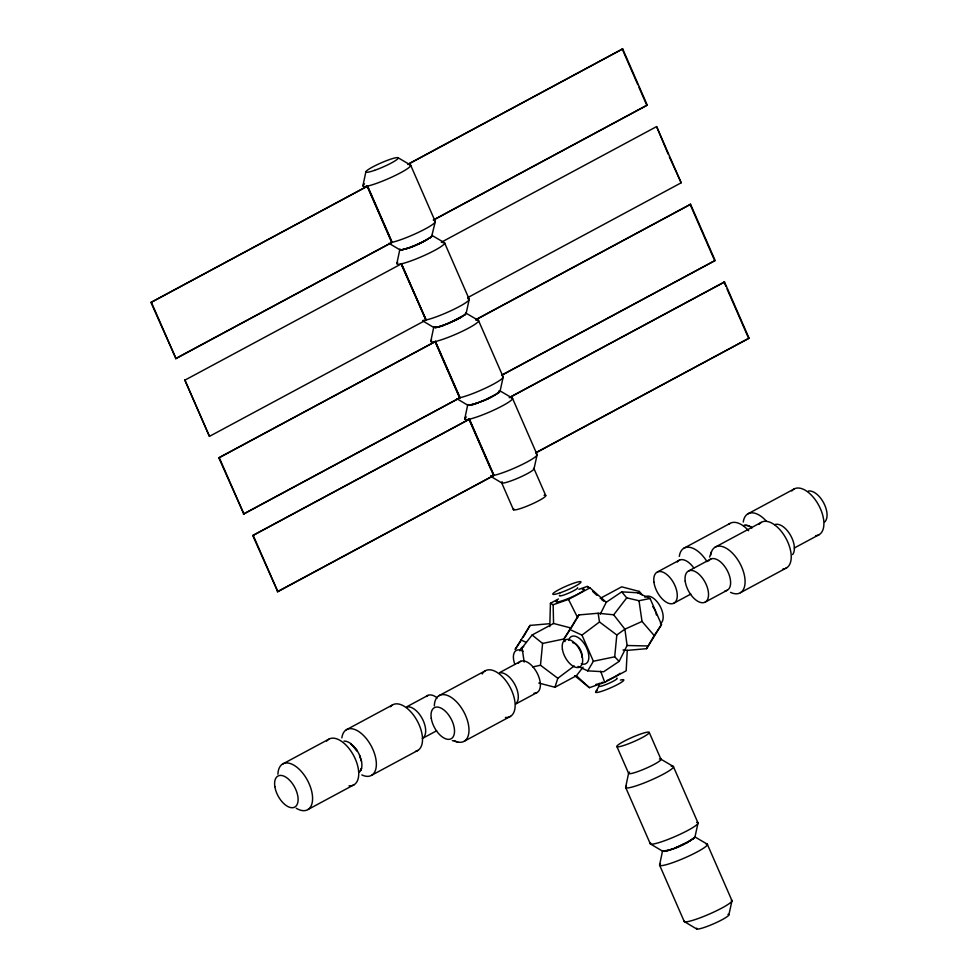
<?xml version="1.0" encoding="UTF-8"?>
<svg xmlns="http://www.w3.org/2000/svg" width="978" height="978" viewBox="0 0 978 978"><rect width="100%" height="100%" fill="white"/><g stroke="black" fill="none" stroke-linecap="round" stroke-linejoin="round"><path stroke-width="1.47" d="M549.795 626.641L550.431 603.279L558.475 598.964M600.296 614.147L606.25 602.265L621.739 591.861L637.693 592.754L650.077 598.487L661.495 624.624L646.568 648.683L627.265 650.37L626.177 670.822L604.734 682.351L589.404 687.681L574.709 675.676M400.014 249.084L399.965 249.867L402.031 249.879M435.98 327.569L433.767 327.117L430.833 341.065M464.367 315.283L465.968 313.119L465.039 314.769L459.379 318.315L442.582 325.698M469.917 405.271L467.851 405.247L467.9 404.476M467.704 405.063L473.817 404.281L486.213 399.489L497.496 393.535L499.868 391.591L499.135 390.662M697.974 823.293L694.906 837.266C686.043 843.99 673.194 850.774 662.571 850.823L659.637 864.772M693.17 838.99L694.918 837.009M538.792 683.06L554.942 687.265L557.815 678.28L540.492 665.248L542.594 643.438L532.118 635.003L522.093 647.839L524.171 662.082M578.084 666.397L587.717 670.859L603.67 671.752L619.16 661.36L614.71 656.813L616.812 634.991L624.905 629.184L642.02 621.446L654.221 635.566L646.568 648.683M362.948 185.686L365.882 171.737M396.897 263.375L399.831 249.427M464.782 418.755L467.716 404.806M625.688 787.07L628.634 773.121M435.234 221.896L431.616 236.615L422.875 241.945L408.633 248.009M466.103 313.559L469.183 299.586M498.303 392.973L500.051 391.261L503.12 377.276M533.988 468.951L537.069 454.966M728.855 914.956L731.923 900.982M709.649 557.093L711.471 551.788M359.476 772.131L361.53 768.439A17.653 9.377 61.7 0 0 361.493 761.287L359.574 755.236A17.653 9.377 61.7 0 0 357.276 750.908L350.65 743.537A17.653 9.377 61.7 0 0 344.965 741.128L344.011 741.116M549.343 623.732L530.052 625.419L523.12 637.387M532.118 635.003L553.56 623.475L571.189 628.059L578.842 614.93L598.145 613.243L613.683 614.807L624.905 629.184L627.094 645.504L619.16 661.36M360.589 770.432L361.53 768.439L360.699 770.578M595.639 691.984L599.062 685.945M530.052 625.419L515.125 649.49L520.785 640.969M578.842 614.93L563.915 639.001L542.594 643.438M587.717 670.859L593.389 661.25L614.71 656.813M569.379 630.786L563.915 639.001L565.064 641.617M638.084 593.255L639.294 591.421L642.35 594.954M654.221 635.566L661.495 624.624M430.418 237.593L432.019 235.429L444.415 242.715M613.683 614.807L626.739 597.864L639.001 600.724L650.077 598.487M554.942 687.265L576.397 675.725L583.071 667.167M403.731 249.512L400.283 249.977C411.322 248.143 422.251 243.143 431.31 236.639M471.616 404.904L469.22 405.369C479.721 402.215 492.423 398.694 499.905 390.809L512.301 398.095M686.947 842.657L694.906 837.266M429.611 238.155L431.616 236.615M465.565 314.305L448.963 323.229L438.706 326.933L433.755 327.373M497.496 393.535L499.501 391.995M692.363 839.552L694.368 838.012M569.587 629.38L581.971 635.113L599.49 621.971L598.145 613.243M557.815 678.28L574.233 665.945M150.954 302.459L367.606 186.089L392.166 242.299L175.967 358.571L150.954 302.459L367.606 186.089M408.706 163.839L622.68 48.9L647.24 105.111L433.719 219.952M407.814 164.463L622.68 48.9M175.514 358.669L392.166 242.299M433.266 220.05L647.24 105.111M184.891 380.149L401.555 263.779L426.115 319.989L209.451 436.371L184.891 380.149L209.451 436.371M441.298 242.251L656.617 126.59L681.177 182.8L467.667 297.642M218.84 457.838L435.491 341.469L460.051 397.679L243.852 513.963L218.84 457.838L435.491 341.469M476.592 319.219L690.566 204.28L715.126 260.503L501.604 375.332M475.699 319.843L690.566 204.28M243.388 514.061L460.051 397.679M502.484 374.708L715.126 260.503M252.776 535.541L469.44 419.159L494 475.369L277.801 591.653L252.776 535.541L469.44 419.159M509.183 397.63L724.502 281.97L749.062 338.192L535.553 453.022M509.648 397.533L724.502 281.97M277.336 591.751L494 475.369M536.433 452.398L749.062 338.192M550.431 603.279L553.157 604.734L568.487 599.404L589.942 587.864L606.25 602.265M282.532 764.087L328.694 739.258M346.322 729.784L392.471 704.955M683.781 548.279L729.93 523.462M747.705 513.951L793.855 489.122M600.223 598.377L621.666 586.837L639.294 591.421M407.251 706.532L428.034 695.358M657.558 571.91L679.624 560.039M438.939 695.725L485.1 670.896M715.04 547.228L761.202 522.411M499.88 672.473L520.651 661.299M688.818 570.859L710.896 558.988M422.349 738.476L436.628 730.786M673.94 603.157L690.823 594.074M307.936 809.552L354.097 784.723M371.726 775.236L417.875 750.419M794.209 548.059L819.258 534.587M516.262 703.72L537.044 692.546M705.199 602.093L727.277 590.223M464.342 741.19L510.504 716.361M740.444 592.692L786.605 567.863M415.027 245.539L427.667 239.365M448.963 323.229L461.616 317.055M482.912 400.919L495.553 394.745M662.558 851.08L667.509 850.64L674.465 848.268L690.407 840.762M456.824 319.635L458.156 318.962M677.766 846.936L688.17 842.021M411.726 246.872L414.501 245.661M418.67 243.852L421.445 242.642M445.662 324.562L448.437 323.351M452.606 321.542L455.381 320.344M479.611 402.251L482.386 401.041M486.555 399.232L489.33 398.034M674.465 848.268L677.241 847.058M681.409 845.249L684.184 844.038M671.373 849.405L672.876 848.855L667.509 850.64L669.967 849.882M407.227 248.485L404.77 249.243L410.137 247.471L401.335 249.977M441.176 326.175L438.706 326.933L444.085 325.161L435.271 327.667L437.679 327.214M578.854 589.331L587.216 586.421L589.942 587.864M656.617 126.59L668.145 154.108M681.177 182.8L669.343 156.859M426.115 319.989L401.689 265.246M532.802 666.898L540.492 665.248M666.47 850.909L664.074 851.373L665.578 851.129M627.094 645.504L647.766 645.969M623.035 649.942L627.265 650.37M452.325 740.603L457.753 742.033M520.797 639.869L526.298 642.424M398.083 157.739L410.467 165.025M465.968 313.119L478.352 320.405M660.822 759.136L673.219 766.422M694.771 836.826L707.155 844.112M388.938 243.29L399.965 249.867M422.887 320.98L433.914 327.557M456.824 398.669L467.851 405.247M490.773 476.359L501.8 482.949M650.456 843.953L662.717 851.263M684.404 921.643L696.654 928.953M599.49 621.971L616.812 634.991M601.384 599.318L603.707 601.189M355.381 748.806L357.276 750.908L350.65 743.537L352.545 745.639M587.216 586.421L589.379 588.414M592.631 591.397L596.971 595.382M576.397 675.725L589.404 687.681M621.739 591.861L626.739 597.864M353.046 745.591L357.276 750.908M568.487 599.404L577.643 617.644M622.216 48.998L637.79 84.646M638.989 87.384L646.776 105.208M690.101 204.378L714.062 259.219M724.05 282.067L725.847 286.187M727.045 288.926L748.61 338.29M410.699 165.294L435.259 221.505M444.635 242.984L469.195 299.195M478.584 320.674L503.144 376.897M512.521 398.364L537.081 454.587M673.439 766.691L697.999 822.901M707.387 844.381L731.947 900.591M534.012 468.706L545.761 495.589M649.233 732.436A17.653 2.274 -23.6 0 1 625.455 744.906A17.653 2.274 -23.6 0 1 624.453 741.043A17.653 2.274 -23.6 0 1 649.233 732.436L660.981 759.331M581.971 635.113L593.389 661.25M501.69 482.851L513.438 509.746M616.922 746.593L628.671 773.476M367.373 186.138L391.933 242.348M401.322 263.828L425.882 320.038M435.259 341.518L459.819 397.728M469.208 419.207L493.768 475.418M367.153 186.187L391.713 242.397M435.039 341.566L459.599 397.777M468.975 419.256L491.139 469.99M492.337 472.729L493.535 475.467M625.675 787.461L650.236 843.672M659.612 865.151L684.172 921.362M151.407 302.361L175.967 358.571M219.292 457.741L243.852 513.963M253.241 535.443L277.801 591.653M359.574 755.236L361.493 761.287M600.688 671.287L604.734 682.351M639.001 600.724L642.02 621.446M553.157 604.734L553.56 623.475M582.35 589.269A15.379 1.98 -23.6 0 1 571.323 597.24A15.379 1.98 -23.6 0 1 557.032 600.431M577.582 587.717A9.963 1.284 -23.6 0 1 567.973 593.438A9.963 1.284 -23.6 0 1 559.722 595.211M706.018 843.892A26.051 3.35 -23.6 0 1 684.404 858.036A26.051 3.35 -23.6 0 1 660.443 863.672M727.938 914.369A17.653 2.274 -23.6 0 1 714.136 923.574A17.653 2.274 -23.6 0 1 696.703 928.171M731.251 900.163A26.051 3.35 -23.6 0 1 710.26 913.672A26.051 3.35 -23.6 0 1 684.197 920.983M659.465 759.014A17.653 2.274 -23.6 0 1 645.627 768.476A17.653 2.274 -23.6 0 1 629.514 772.082M671.201 766.251A26.051 3.35 -23.6 0 1 651.605 779.845A26.051 3.35 -23.6 0 1 626.495 785.982M696.629 822.412A26.051 3.35 -23.6 0 1 676.25 836.019A26.051 3.35 -23.6 0 1 650.529 842.791M774.82 524.624A17.653 9.377 61.7 0 1 790.2 534.721A17.653 9.377 61.7 0 1 792.632 554.575M784.234 568.805A26.051 13.839 61.7 0 1 782.95 568.976M759.16 524.232A26.051 13.839 61.7 0 1 785.053 536.751A26.051 13.839 61.7 0 1 785.444 568.438M708.585 560.944A17.653 9.377 61.7 0 1 726.996 570.04A17.653 9.377 61.7 0 1 724.991 590.871M710.59 555.333A26.051 13.839 61.7 0 1 728.5 549.709A26.051 13.839 61.7 0 1 745.065 580.431A26.051 13.839 61.7 0 1 730.542 592.362M808.305 491.09A17.653 9.377 61.7 0 1 823.684 502.9A17.653 9.377 61.7 0 1 824.637 521.995M791.825 490.956A26.051 13.839 61.7 0 1 818.867 505.516A26.051 13.839 61.7 0 1 815.615 535.699M743.696 525.651A17.653 9.377 61.7 0 1 752.033 527.704M743.256 522.056A26.051 13.839 61.7 0 1 766.41 521.225M743.561 525.675A17.653 9.377 61.7 0 1 751.886 527.741M728.867 524.257A26.051 13.839 61.7 0 1 748.635 530.736M677.326 562.008A17.653 9.377 61.7 0 1 693.793 567.986M679.319 556.396A26.051 13.839 61.7 0 1 707.021 561.629M277.911 774.221A26.051 13.839 61.7 0 1 295.393 766.129A26.051 13.839 61.7 0 1 312.581 797.999A26.051 13.839 61.7 0 1 296.273 808.268M326.652 741.092A26.051 13.839 61.7 0 1 353.131 754.625A26.051 13.839 61.7 0 1 351.725 785.664M350.442 785.835A26.051 13.839 61.7 0 1 349.024 785.811M341.86 737.889A26.051 13.839 61.7 0 1 359.782 732.253A26.051 13.839 61.7 0 1 376.334 762.974A26.051 13.839 61.7 0 1 361.811 774.906M406.921 706.923A17.653 9.377 61.7 0 1 421.897 717.999A17.653 9.377 61.7 0 1 423.89 737.155M390.43 706.776A26.051 13.839 61.7 0 1 416.909 720.309A26.051 13.839 61.7 0 1 415.516 751.361M426.384 696.495A17.653 9.377 61.7 0 1 437.252 697.925M434.318 705.859A26.051 13.839 61.7 0 1 451.213 697.375A26.051 13.839 61.7 0 1 468.914 728.17A26.051 13.839 61.7 0 1 454.44 740.847M499.538 672.864A17.653 9.377 61.7 0 1 514.061 683.145A17.653 9.377 61.7 0 1 517.105 702.216M516.531 703.072A17.653 9.377 61.7 0 1 515.785 703.842M482.215 673.976A26.051 13.839 61.7 0 1 510.051 687.204A26.051 13.839 61.7 0 1 505.43 717.449M518.34 663.267A17.653 9.377 61.7 0 1 537.044 672.888A17.653 9.377 61.7 0 1 534.037 693.182M519.905 650.883A15.379 8.166 61.7 0 1 523.719 646.641M514.893 664.453A15.379 8.166 61.7 0 1 523.01 651.287M616.69 678.145A9.963 1.284 -23.6 0 1 609.367 683.133A9.963 1.284 -23.6 0 1 598.952 686.128M620.04 673.267A15.379 1.98 -23.6 0 1 619.587 673.671M619.001 674.123A15.379 1.98 -23.6 0 1 607.032 680.431M602.705 682.204A15.379 1.98 -23.6 0 1 601.323 682.73M600.015 683.194A15.379 1.98 -23.6 0 1 598.78 683.61M597.656 683.977A15.379 1.98 -23.6 0 1 595.736 684.514M620.419 680.089A15.379 1.98 -23.6 0 1 620.248 683.011A15.379 1.98 -23.6 0 1 601.751 691.275A15.379 1.98 -23.6 0 1 597.155 690.48M568.695 640.394A15.379 8.166 61.7 0 1 579.441 638.438A15.379 8.166 61.7 0 1 588.817 655.896A15.379 8.166 61.7 0 1 581.274 663.769M572.607 642.693A9.963 5.293 61.7 0 1 573.805 642.962M574.453 643.231A9.963 5.293 61.7 0 1 582.081 657.387M652.742 606.653A9.963 5.293 61.7 0 1 653.328 607.436M653.854 608.243A9.963 5.293 61.7 0 1 655.492 611.507M655.786 612.35A9.963 5.293 61.7 0 1 656.372 614.979M644.795 597.216A15.379 8.166 61.7 0 1 659.539 605.248A15.379 8.166 61.7 0 1 660.431 623.585M511.152 397.887A26.051 3.35 -23.6 0 1 488.315 412.545A26.051 3.35 -23.6 0 1 466.347 416.983M533.523 468.389A17.653 2.274 -23.6 0 1 517.68 478.266A17.653 2.274 -23.6 0 1 502.203 481.763M536.396 454.147A26.051 3.35 -23.6 0 1 522.252 464.477A26.051 3.35 -23.6 0 1 492.594 475.65M491.555 475.797A26.051 3.35 -23.6 0 1 490.687 475.846M409.33 164.805A26.051 3.35 -23.6 0 1 388.951 178.399A26.051 3.35 -23.6 0 1 363.229 185.184M363.755 184.585A26.051 3.35 -23.6 0 1 364.525 183.901M434.562 221.077A26.051 3.35 -23.6 0 1 420.418 231.407A26.051 3.35 -23.6 0 1 390.772 242.568M442.398 242.556A26.051 3.35 -23.6 0 1 422.802 256.138A26.051 3.35 -23.6 0 1 397.691 262.287M468.975 298.926A26.051 3.35 -23.6 0 1 451.078 310.662A26.051 3.35 -23.6 0 1 422.802 320.454M467.826 298.718A26.051 3.35 -23.6 0 1 468.511 298.767M476.335 320.246A26.051 3.35 -23.6 0 1 456.75 333.828A26.051 3.35 -23.6 0 1 431.64 339.977M502.447 376.457A26.051 3.35 -23.6 0 1 488.303 386.787A26.051 3.35 -23.6 0 1 458.645 397.96M544.074 495.296A17.653 2.274 -23.6 0 1 531.445 504.269A17.653 2.274 -23.6 0 1 513.805 508.804M478.022 402.85L472.655 404.623L478.022 402.85M560.357 592.729A15.379 1.98 -23.6 0 0 580.993 581.886A15.379 1.98 -23.6 0 0 559.318 589.441A15.379 1.98 -23.6 0 0 560.357 592.729M685.199 581.128A17.653 9.377 61.7 0 0 704.282 602.497A17.653 9.377 61.7 0 0 700.871 576.14A17.653 9.377 61.7 0 0 685.199 581.128M653.94 582.179A17.653 9.377 61.7 0 0 673.023 603.548A17.653 9.377 61.7 0 0 669.612 577.203A17.653 9.377 61.7 0 0 653.94 582.179M274.855 786.679A17.653 9.377 61.7 0 0 294.182 807.363A17.653 9.377 61.7 0 0 290.038 780.676A17.653 9.377 61.7 0 0 274.855 786.679M431.261 718.317A17.653 9.377 61.7 0 0 450.589 739.001A17.653 9.377 61.7 0 0 446.445 712.314A17.653 9.377 61.7 0 0 431.261 718.317M562.399 649.196A15.379 8.166 61.7 0 0 579.245 667.228A15.379 8.166 61.7 0 0 575.626 643.976A15.379 8.166 61.7 0 0 562.399 649.196M374.562 170.355A17.653 2.274 -23.6 0 0 398.242 157.923A17.653 2.274 -23.6 0 0 373.364 166.59A17.653 2.274 -23.6 0 0 374.562 170.355"/></g></svg>
